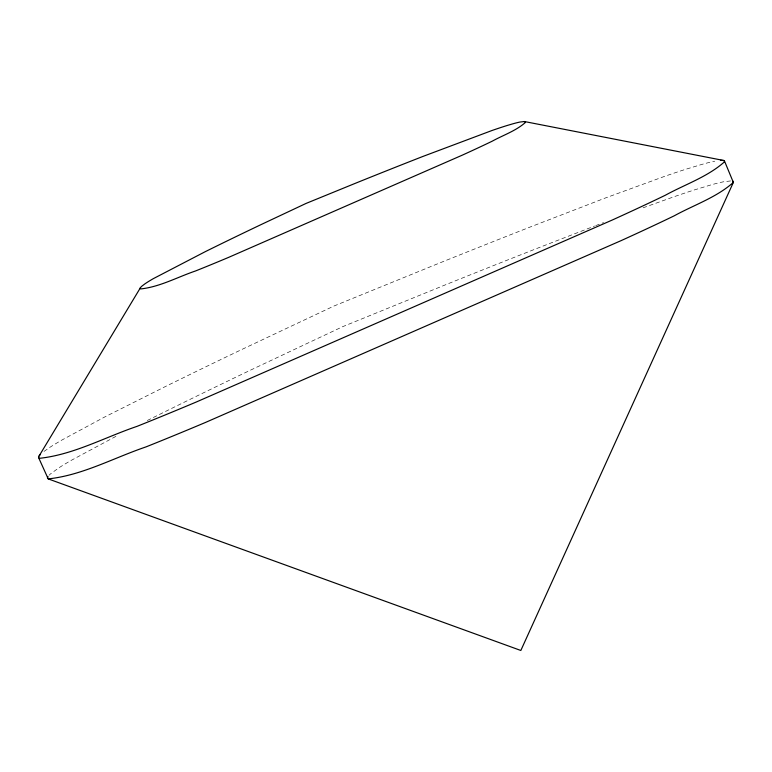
<?xml version="1.0" encoding="UTF-8"?>
<svg xmlns="http://www.w3.org/2000/svg" width="772" height="772" viewBox="0 0 772 772"><rect width="100%" height="100%" fill="white"/><g stroke="black" fill="none" stroke-linecap="round" stroke-linejoin="round"><path stroke-width="0.58" stroke-dasharray="3.86 2.9" d="M43.994 451.427L49.765 447.413A409.102 18.557 -23.4 0 1 61.76 440.108L104.21 417.237L164.793 386.84A879.8 39.912 -23.4 0 1 242.746 349.04L333.822 306.088L437.145 263.995A879.8 39.912 -23.4 0 1 529.669 227.219L605.615 197.893L665.001 176.209A409.102 18.557 -23.4 0 1 685.121 169.473L702.009 164.359A443.697 20.13 -23.4 0 1 714.785 161.194M115.945 436.354L70.657 460.672A409.102 18.557 -23.4 0 0 58.662 467.986L50.73 473.728A443.697 20.13 -23.4 0 0 49.099 475.234M147.259 420.518L173.69 407.404A879.8 39.912 -23.4 0 1 251.643 369.605L342.72 326.662L446.052 284.569A879.8 39.912 -23.4 0 1 538.567 247.793L594.623 226.032M595.743 225.607L603.598 222.606M643.057 207.822L673.908 196.783A409.102 18.557 -23.4 0 1 694.028 190.037L710.906 184.923A443.697 20.13 -23.4 0 1 723.682 181.758L731.412 180.841"/><path stroke-width="1.16" d="M524.371 121.522L525.462 122.41C515.976 130.873 503.305 135.09 492.247 141.17A107.24 4.864 -23.4 0 1 462.341 155.133L228.888 257.259A107.24 4.864 -23.4 0 1 195.49 270.982C177.406 277.119 159.736 286.943 140.62 288.94L140.215 288.188A249.231 11.31 -23.4 0 1 142.029 286.036L144.75 283.98A230.191 10.441 -23.4 0 1 153.213 278.711L205.506 251.547A492.719 22.349 -23.4 0 1 261.766 224.266L306.04 203.432L356.114 182.993A492.719 22.349 -23.4 0 1 422.873 156.455L492.073 130.478A230.191 10.441 -23.4 0 1 506.702 125.633L512.849 123.819A249.231 11.31 -23.4 0 1 520.029 122.034L524.371 121.522L723.846 160.508L724.454 161.859C707.557 176.913 685.005 184.421 665.319 195.248A190.916 8.656 -23.4 0 1 612.071 220.116L196.474 401.932A190.916 8.656 -23.4 0 1 137.011 426.366C104.818 437.28 73.359 454.766 39.324 458.327L38.6 456.995A443.697 20.13 -23.4 0 1 40.202 454.669M38.668 457.786L48.221 478.891L520.83 650.478L733.352 182.424L724.503 161.039M39.121 455.953L140.504 287.609M733.352 182.424C716.455 197.487 693.903 204.995 674.217 215.822A190.916 8.656 -23.4 0 1 620.977 240.69L205.371 422.496A190.916 8.656 -23.4 0 1 145.918 446.93C113.716 457.854 82.257 475.33 48.221 478.891M720.546 160.315L723.846 160.508M732.744 181.082L733.4 181.603M47.565 478.35L47.497 477.559A443.697 20.13 -23.4 0 1 48.018 476.517"/></g></svg>
